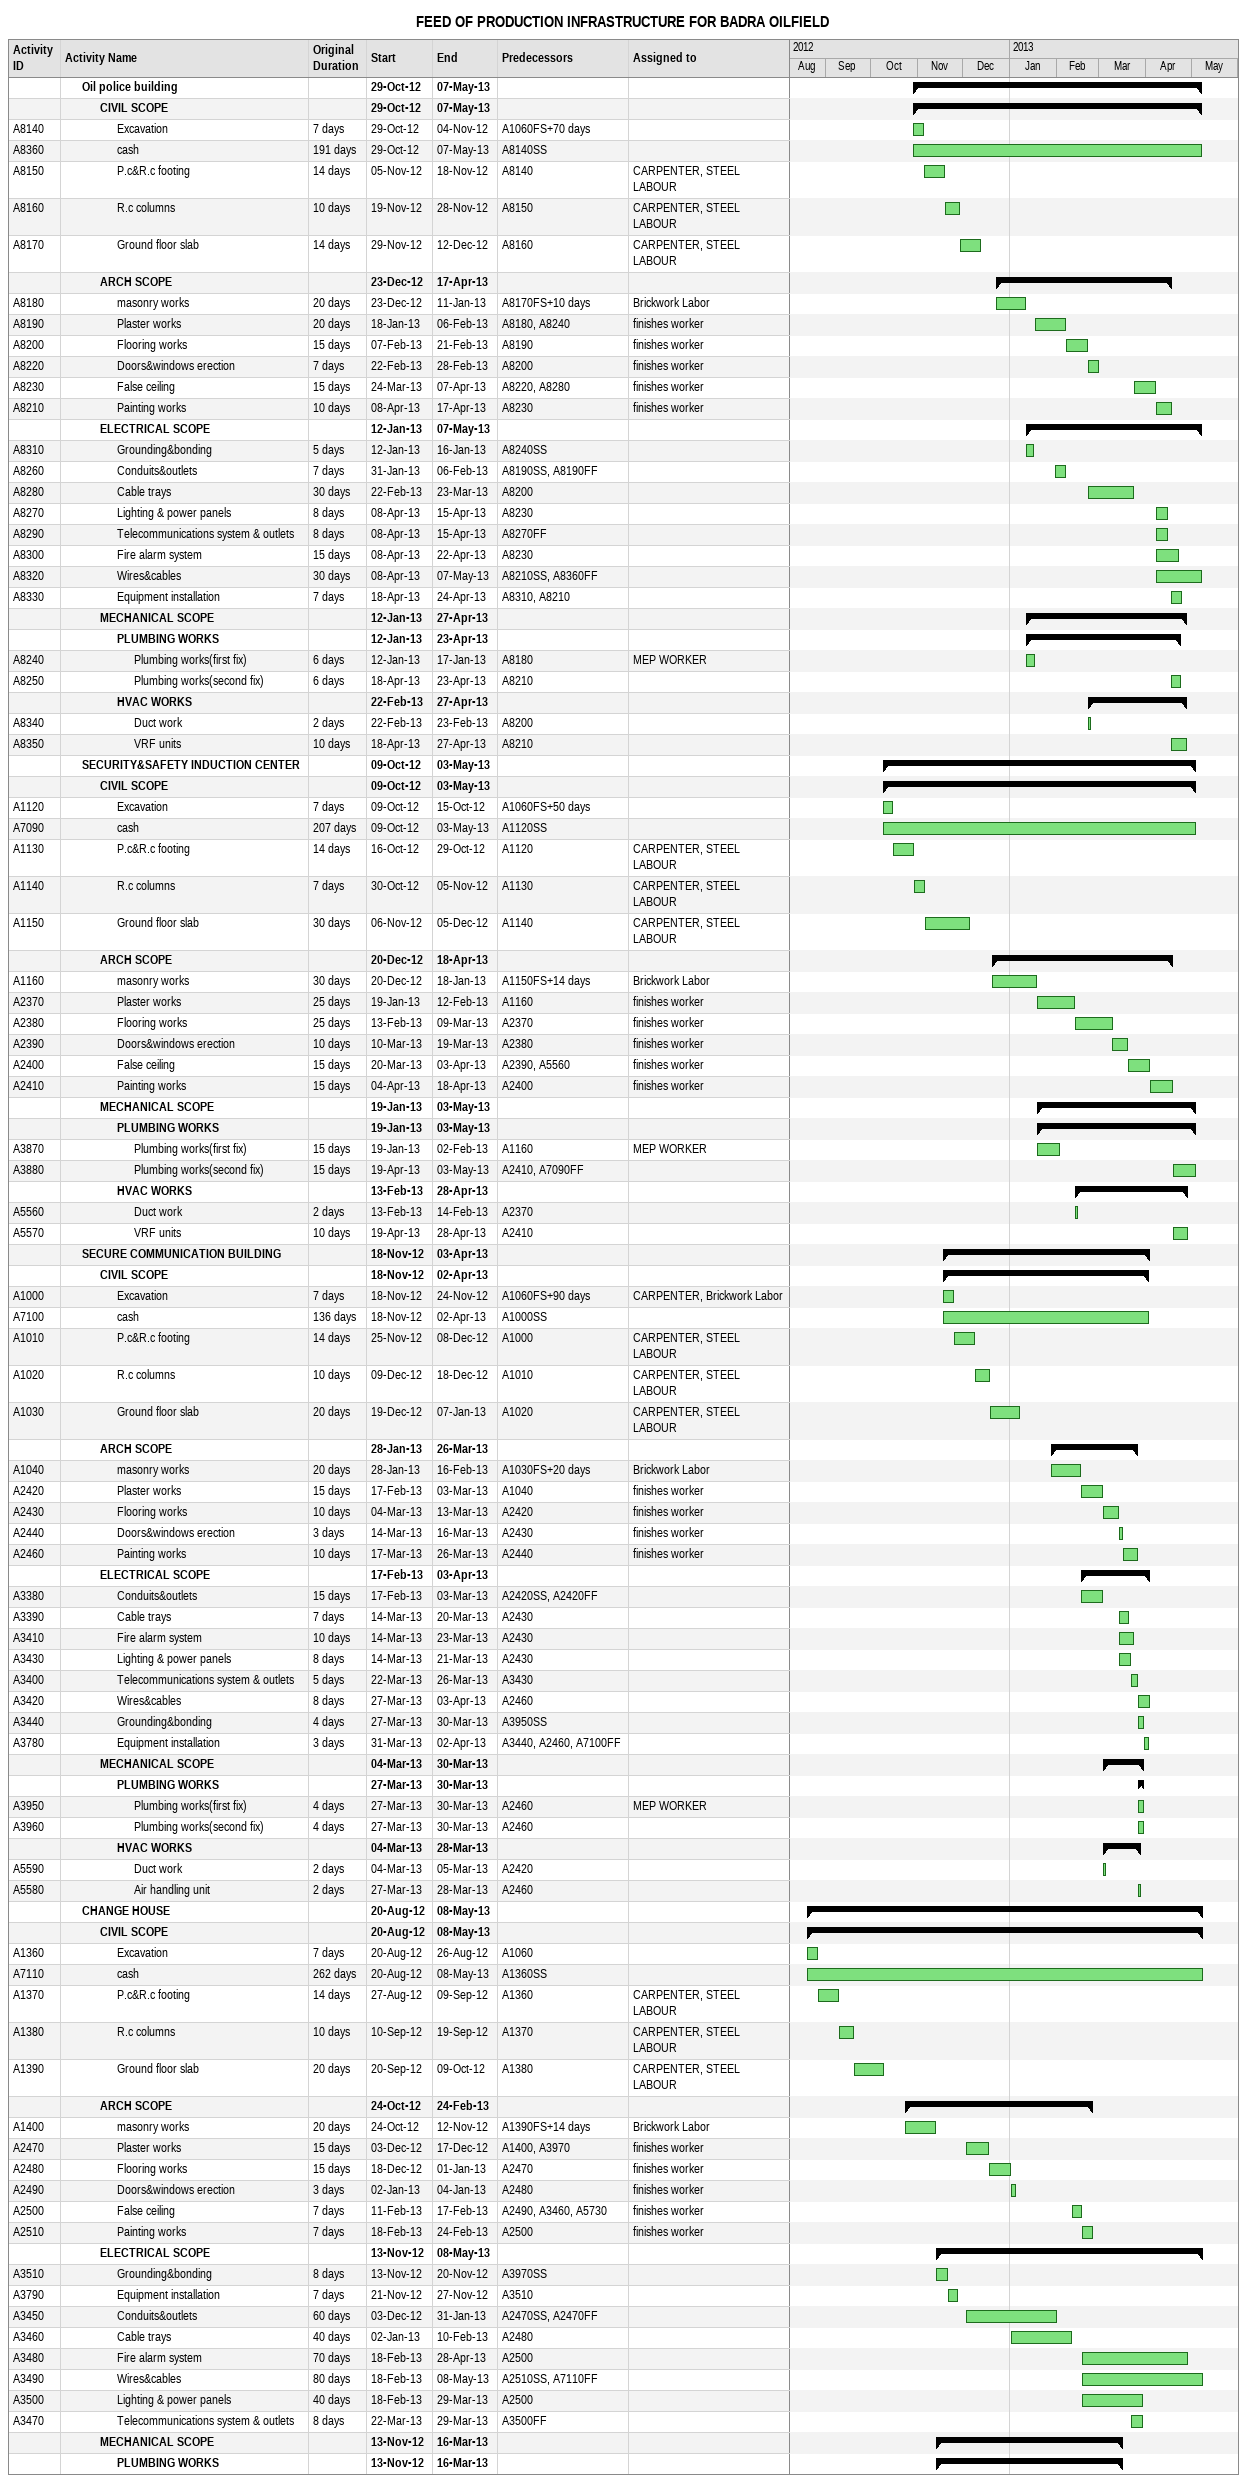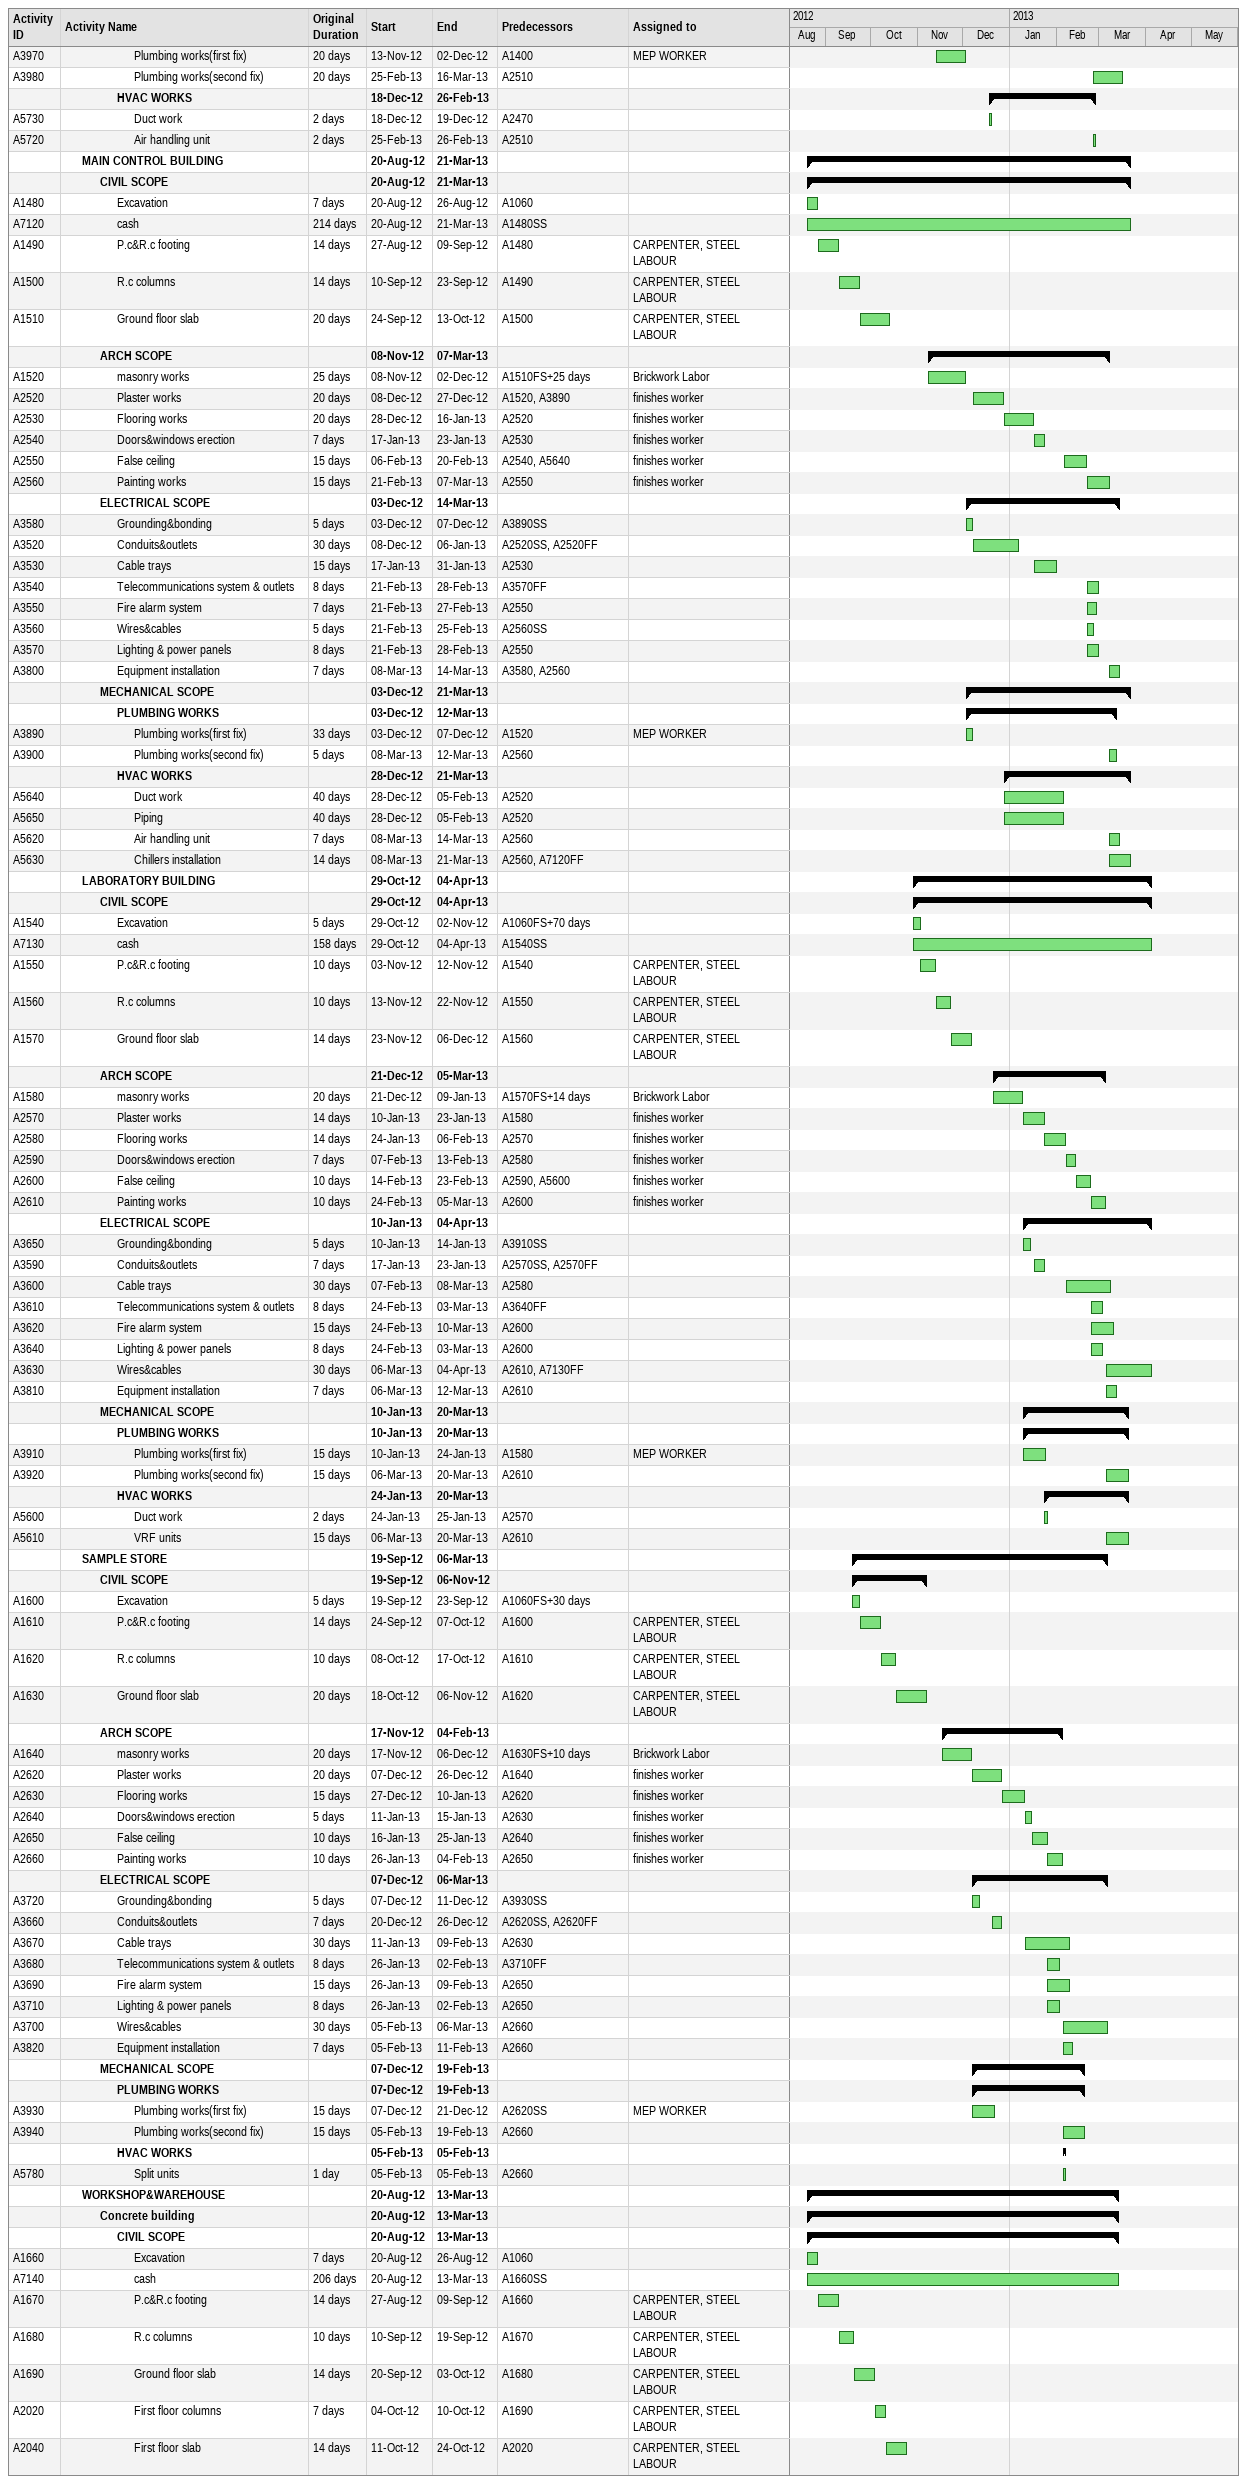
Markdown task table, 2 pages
FEED OF PRODUCTION INFRASTRUCTURE FOR BADRA OILFIELD

| ID | Level | Task | Original duration | Start | Finish | Predecessors | Resources |
|---|---|---|---|---|---|---|---|
|  | 2 | **Oil police building** |  | 2012-10-29 | 2013-05-07 |  |  |
|  | 3 | **CIVIL SCOPE** |  | 2012-10-29 | 2013-05-07 |  |  |
| A8140 | 4 | Excavation | 7d | 2012-10-29 | 2012-11-04 | A1060FS+70d |  |
| A8360 | 4 | cash | 191d | 2012-10-29 | 2013-05-07 | A8140SS |  |
| A8150 | 4 | P.c&R.c footing | 14d | 2012-11-05 | 2012-11-18 | A8140 | CARPENTER, STEEL LABOUR |
| A8160 | 4 | R.c columns | 10d | 2012-11-19 | 2012-11-28 | A8150 | CARPENTER, STEEL LABOUR |
| A8170 | 4 | Ground floor slab | 14d | 2012-11-29 | 2012-12-12 | A8160 | CARPENTER, STEEL LABOUR |
|  | 3 | **ARCH SCOPE** |  | 2012-12-23 | 2013-04-17 |  |  |
| A8180 | 4 | masonry works | 20d | 2012-12-23 | 2013-01-11 | A8170FS+10d | Brickwork Labor |
| A8190 | 4 | Plaster works | 20d | 2013-01-18 | 2013-02-06 | A8180, A8240 | finishes worker |
| A8200 | 4 | Flooring works | 15d | 2013-02-07 | 2013-02-21 | A8190 | finishes worker |
| A8220 | 4 | Doors&windows erection | 7d | 2013-02-22 | 2013-02-28 | A8200 | finishes worker |
| A8230 | 4 | False ceiling | 15d | 2013-03-24 | 2013-04-07 | A8220, A8280 | finishes worker |
| A8210 | 4 | Painting works | 10d | 2013-04-08 | 2013-04-17 | A8230 | finishes worker |
|  | 3 | **ELECTRICAL SCOPE** |  | 2013-01-12 | 2013-05-07 |  |  |
| A8310 | 4 | Grounding&bonding | 5d | 2013-01-12 | 2013-01-16 | A8240SS |  |
| A8260 | 4 | Conduits&outlets | 7d | 2013-01-31 | 2013-02-06 | A8190SS, A8190FF |  |
| A8280 | 4 | Cable trays | 30d | 2013-02-22 | 2013-03-23 | A8200 |  |
| A8270 | 4 | Lighting & power panels | 8d | 2013-04-08 | 2013-04-15 | A8230 |  |
| A8290 | 4 | Telecommunications system & outlets | 8d | 2013-04-08 | 2013-04-15 | A8270FF |  |
| A8300 | 4 | Fire alarm system | 15d | 2013-04-08 | 2013-04-22 | A8230 |  |
| A8320 | 4 | Wires&cables | 30d | 2013-04-08 | 2013-05-07 | A8210SS, A8360FF |  |
| A8330 | 4 | Equipment installation | 7d | 2013-04-18 | 2013-04-24 | A8310, A8210 |  |
|  | 3 | **MECHANICAL SCOPE** |  | 2013-01-12 | 2013-04-27 |  |  |
|  | 4 | **PLUMBING WORKS** |  | 2013-01-12 | 2013-04-23 |  |  |
| A8240 | 5 | Plumbing works(first fix) | 6d | 2013-01-12 | 2013-01-17 | A8180 | MEP WORKER |
| A8250 | 5 | Plumbing works(second fix) | 6d | 2013-04-18 | 2013-04-23 | A8210 |  |
|  | 4 | **HVAC WORKS** |  | 2013-02-22 | 2013-04-27 |  |  |
| A8340 | 5 | Duct work | 2d | 2013-02-22 | 2013-02-23 | A8200 |  |
| A8350 | 5 | VRF units | 10d | 2013-04-18 | 2013-04-27 | A8210 |  |
|  | 2 | **SECURITY&SAFETY INDUCTION CENTER** |  | 2012-10-09 | 2013-05-03 |  |  |
|  | 3 | **CIVIL SCOPE** |  | 2012-10-09 | 2013-05-03 |  |  |
| A1120 | 4 | Excavation | 7d | 2012-10-09 | 2012-10-15 | A1060FS+50d |  |
| A7090 | 4 | cash | 207d | 2012-10-09 | 2013-05-03 | A1120SS |  |
| A1130 | 4 | P.c&R.c footing | 14d | 2012-10-16 | 2012-10-29 | A1120 | CARPENTER, STEEL LABOUR |
| A1140 | 4 | R.c columns | 7d | 2012-10-30 | 2012-11-05 | A1130 | CARPENTER, STEEL LABOUR |
| A1150 | 4 | Ground floor slab | 30d | 2012-11-06 | 2012-12-05 | A1140 | CARPENTER, STEEL LABOUR |
|  | 3 | **ARCH SCOPE** |  | 2012-12-20 | 2013-04-18 |  |  |
| A1160 | 4 | masonry works | 30d | 2012-12-20 | 2013-01-18 | A1150FS+14d | Brickwork Labor |
| A2370 | 4 | Plaster works | 25d | 2013-01-19 | 2013-02-12 | A1160 | finishes worker |
| A2380 | 4 | Flooring works | 25d | 2013-02-13 | 2013-03-09 | A2370 | finishes worker |
| A2390 | 4 | Doors&windows erection | 10d | 2013-03-10 | 2013-03-19 | A2380 | finishes worker |
| A2400 | 4 | False ceiling | 15d | 2013-03-20 | 2013-04-03 | A2390, A5560 | finishes worker |
| A2410 | 4 | Painting works | 15d | 2013-04-04 | 2013-04-18 | A2400 | finishes worker |
|  | 3 | **MECHANICAL SCOPE** |  | 2013-01-19 | 2013-05-03 |  |  |
|  | 4 | **PLUMBING WORKS** |  | 2013-01-19 | 2013-05-03 |  |  |
| A3870 | 5 | Plumbing works(first fix) | 15d | 2013-01-19 | 2013-02-02 | A1160 | MEP WORKER |
| A3880 | 5 | Plumbing works(second fix) | 15d | 2013-04-19 | 2013-05-03 | A2410, A7090FF |  |
|  | 4 | **HVAC WORKS** |  | 2013-02-13 | 2013-04-28 |  |  |
| A5560 | 5 | Duct work | 2d | 2013-02-13 | 2013-02-14 | A2370 |  |
| A5570 | 5 | VRF units | 10d | 2013-04-19 | 2013-04-28 | A2410 |  |
|  | 2 | **SECURE COMMUNICATION BUILDING** |  | 2012-11-18 | 2013-04-03 |  |  |
|  | 3 | **CIVIL SCOPE** |  | 2012-11-18 | 2013-04-02 |  |  |
| A1000 | 4 | Excavation | 7d | 2012-11-18 | 2012-11-24 | A1060FS+90d | CARPENTER, Brickwork Labor |
| A7100 | 4 | cash | 136d | 2012-11-18 | 2013-04-02 | A1000SS |  |
| A1010 | 4 | P.c&R.c footing | 14d | 2012-11-25 | 2012-12-08 | A1000 | CARPENTER, STEEL LABOUR |
| A1020 | 4 | R.c columns | 10d | 2012-12-09 | 2012-12-18 | A1010 | CARPENTER, STEEL LABOUR |
| A1030 | 4 | Ground floor slab | 20d | 2012-12-19 | 2013-01-07 | A1020 | CARPENTER, STEEL LABOUR |
|  | 3 | **ARCH SCOPE** |  | 2013-01-28 | 2013-03-26 |  |  |
| A1040 | 4 | masonry works | 20d | 2013-01-28 | 2013-02-16 | A1030FS+20d | Brickwork Labor |
| A2420 | 4 | Plaster works | 15d | 2013-02-17 | 2013-03-03 | A1040 | finishes worker |
| A2430 | 4 | Flooring works | 10d | 2013-03-04 | 2013-03-13 | A2420 | finishes worker |
| A2440 | 4 | Doors&windows erection | 3d | 2013-03-14 | 2013-03-16 | A2430 | finishes worker |
| A2460 | 4 | Painting works | 10d | 2013-03-17 | 2013-03-26 | A2440 | finishes worker |
|  | 3 | **ELECTRICAL SCOPE** |  | 2013-02-17 | 2013-04-03 |  |  |
| A3380 | 4 | Conduits&outlets | 15d | 2013-02-17 | 2013-03-03 | A2420SS, A2420FF |  |
| A3390 | 4 | Cable trays | 7d | 2013-03-14 | 2013-03-20 | A2430 |  |
| A3410 | 4 | Fire alarm system | 10d | 2013-03-14 | 2013-03-23 | A2430 |  |
| A3430 | 4 | Lighting & power panels | 8d | 2013-03-14 | 2013-03-21 | A2430 |  |
| A3400 | 4 | Telecommunications system & outlets | 5d | 2013-03-22 | 2013-03-26 | A3430 |  |
| A3420 | 4 | Wires&cables | 8d | 2013-03-27 | 2013-04-03 | A2460 |  |
| A3440 | 4 | Grounding&bonding | 4d | 2013-03-27 | 2013-03-30 | A3950SS |  |
| A3780 | 4 | Equipment installation | 3d | 2013-03-31 | 2013-04-02 | A3440, A2460, A7100FF |  |
|  | 3 | **MECHANICAL SCOPE** |  | 2013-03-04 | 2013-03-30 |  |  |
|  | 4 | **PLUMBING WORKS** |  | 2013-03-27 | 2013-03-30 |  |  |
| A3950 | 5 | Plumbing works(first fix) | 4d | 2013-03-27 | 2013-03-30 | A2460 | MEP WORKER |
| A3960 | 5 | Plumbing works(second fix) | 4d | 2013-03-27 | 2013-03-30 | A2460 |  |
|  | 4 | **HVAC WORKS** |  | 2013-03-04 | 2013-03-28 |  |  |
| A5590 | 5 | Duct work | 2d | 2013-03-04 | 2013-03-05 | A2420 |  |
| A5580 | 5 | Air handling unit | 2d | 2013-03-27 | 2013-03-28 | A2460 |  |
|  | 2 | **CHANGE HOUSE** |  | 2012-08-20 | 2013-05-08 |  |  |
|  | 3 | **CIVIL SCOPE** |  | 2012-08-20 | 2013-05-08 |  |  |
| A1360 | 4 | Excavation | 7d | 2012-08-20 | 2012-08-26 | A1060 |  |
| A7110 | 4 | cash | 262d | 2012-08-20 | 2013-05-08 | A1360SS |  |
| A1370 | 4 | P.c&R.c footing | 14d | 2012-08-27 | 2012-09-09 | A1360 | CARPENTER, STEEL LABOUR |
| A1380 | 4 | R.c columns | 10d | 2012-09-10 | 2012-09-19 | A1370 | CARPENTER, STEEL LABOUR |
| A1390 | 4 | Ground floor slab | 20d | 2012-09-20 | 2012-10-09 | A1380 | CARPENTER, STEEL LABOUR |
|  | 3 | **ARCH SCOPE** |  | 2012-10-24 | 2013-02-24 |  |  |
| A1400 | 4 | masonry works | 20d | 2012-10-24 | 2012-11-12 | A1390FS+14d | Brickwork Labor |
| A2470 | 4 | Plaster works | 15d | 2012-12-03 | 2012-12-17 | A1400, A3970 | finishes worker |
| A2480 | 4 | Flooring works | 15d | 2012-12-18 | 2013-01-01 | A2470 | finishes worker |
| A2490 | 4 | Doors&windows erection | 3d | 2013-01-02 | 2013-01-04 | A2480 | finishes worker |
| A2500 | 4 | False ceiling | 7d | 2013-02-11 | 2013-02-17 | A2490, A3460, A5730 | finishes worker |
| A2510 | 4 | Painting works | 7d | 2013-02-18 | 2013-02-24 | A2500 | finishes worker |
|  | 3 | **ELECTRICAL SCOPE** |  | 2012-11-13 | 2013-05-08 |  |  |
| A3510 | 4 | Grounding&bonding | 8d | 2012-11-13 | 2012-11-20 | A3970SS |  |
| A3790 | 4 | Equipment installation | 7d | 2012-11-21 | 2012-11-27 | A3510 |  |
| A3450 | 4 | Conduits&outlets | 60d | 2012-12-03 | 2013-01-31 | A2470SS, A2470FF |  |
| A3460 | 4 | Cable trays | 40d | 2013-01-02 | 2013-02-10 | A2480 |  |
| A3480 | 4 | Fire alarm system | 70d | 2013-02-18 | 2013-04-28 | A2500 |  |
| A3490 | 4 | Wires&cables | 80d | 2013-02-18 | 2013-05-08 | A2510SS, A7110FF |  |
| A3500 | 4 | Lighting & power panels | 40d | 2013-02-18 | 2013-03-29 | A2500 |  |
| A3470 | 4 | Telecommunications system & outlets | 8d | 2013-03-22 | 2013-03-29 | A3500FF |  |
|  | 3 | **MECHANICAL SCOPE** |  | 2012-11-13 | 2013-03-16 |  |  |
|  | 4 | **PLUMBING WORKS** |  | 2012-11-13 | 2013-03-16 |  |  |
| A3970 | 5 | Plumbing works(first fix) | 20d | 2012-11-13 | 2012-12-02 | A1400 | MEP WORKER |
| A3980 | 5 | Plumbing works(second fix) | 20d | 2013-02-25 | 2013-03-16 | A2510 |  |
|  | 4 | **HVAC WORKS** |  | 2012-12-18 | 2013-02-26 |  |  |
| A5730 | 5 | Duct work | 2d | 2012-12-18 | 2012-12-19 | A2470 |  |
| A5720 | 5 | Air handling unit | 2d | 2013-02-25 | 2013-02-26 | A2510 |  |
|  | 2 | **MAIN CONTROL BUILDING** |  | 2012-08-20 | 2013-03-21 |  |  |
|  | 3 | **CIVIL SCOPE** |  | 2012-08-20 | 2013-03-21 |  |  |
| A1480 | 4 | Excavation | 7d | 2012-08-20 | 2012-08-26 | A1060 |  |
| A7120 | 4 | cash | 214d | 2012-08-20 | 2013-03-21 | A1480SS |  |
| A1490 | 4 | P.c&R.c footing | 14d | 2012-08-27 | 2012-09-09 | A1480 | CARPENTER, STEEL LABOUR |
| A1500 | 4 | R.c columns | 14d | 2012-09-10 | 2012-09-23 | A1490 | CARPENTER, STEEL LABOUR |
| A1510 | 4 | Ground floor slab | 20d | 2012-09-24 | 2012-10-13 | A1500 | CARPENTER, STEEL LABOUR |
|  | 3 | **ARCH SCOPE** |  | 2012-11-08 | 2013-03-07 |  |  |
| A1520 | 4 | masonry works | 25d | 2012-11-08 | 2012-12-02 | A1510FS+25d | Brickwork Labor |
| A2520 | 4 | Plaster works | 20d | 2012-12-08 | 2012-12-27 | A1520, A3890 | finishes worker |
| A2530 | 4 | Flooring works | 20d | 2012-12-28 | 2013-01-16 | A2520 | finishes worker |
| A2540 | 4 | Doors&windows erection | 7d | 2013-01-17 | 2013-01-23 | A2530 | finishes worker |
| A2550 | 4 | False ceiling | 15d | 2013-02-06 | 2013-02-20 | A2540, A5640 | finishes worker |
| A2560 | 4 | Painting works | 15d | 2013-02-21 | 2013-03-07 | A2550 | finishes worker |
|  | 3 | **ELECTRICAL SCOPE** |  | 2012-12-03 | 2013-03-14 |  |  |
| A3580 | 4 | Grounding&bonding | 5d | 2012-12-03 | 2012-12-07 | A3890SS |  |
| A3520 | 4 | Conduits&outlets | 30d | 2012-12-08 | 2013-01-06 | A2520SS, A2520FF |  |
| A3530 | 4 | Cable trays | 15d | 2013-01-17 | 2013-01-31 | A2530 |  |
| A3540 | 4 | Telecommunications system & outlets | 8d | 2013-02-21 | 2013-02-28 | A3570FF |  |
| A3550 | 4 | Fire alarm system | 7d | 2013-02-21 | 2013-02-27 | A2550 |  |
| A3560 | 4 | Wires&cables | 5d | 2013-02-21 | 2013-02-25 | A2560SS |  |
| A3570 | 4 | Lighting & power panels | 8d | 2013-02-21 | 2013-02-28 | A2550 |  |
| A3800 | 4 | Equipment installation | 7d | 2013-03-08 | 2013-03-14 | A3580, A2560 |  |
|  | 3 | **MECHANICAL SCOPE** |  | 2012-12-03 | 2013-03-21 |  |  |
|  | 4 | **PLUMBING WORKS** |  | 2012-12-03 | 2013-03-12 |  |  |
| A3890 | 5 | Plumbing works(first fix) | 33d | 2012-12-03 | 2012-12-07 | A1520 | MEP WORKER |
| A3900 | 5 | Plumbing works(second fix) | 5d | 2013-03-08 | 2013-03-12 | A2560 |  |
|  | 4 | **HVAC WORKS** |  | 2012-12-28 | 2013-03-21 |  |  |
| A5640 | 5 | Duct work | 40d | 2012-12-28 | 2013-02-05 | A2520 |  |
| A5650 | 5 | Piping | 40d | 2012-12-28 | 2013-02-05 | A2520 |  |
| A5620 | 5 | Air handling unit | 7d | 2013-03-08 | 2013-03-14 | A2560 |  |
| A5630 | 5 | Chillers installation | 14d | 2013-03-08 | 2013-03-21 | A2560, A7120FF |  |
|  | 2 | **LABORATORY BUILDING** |  | 2012-10-29 | 2013-04-04 |  |  |
|  | 3 | **CIVIL SCOPE** |  | 2012-10-29 | 2013-04-04 |  |  |
| A1540 | 4 | Excavation | 5d | 2012-10-29 | 2012-11-02 | A1060FS+70d |  |
| A7130 | 4 | cash | 158d | 2012-10-29 | 2013-04-04 | A1540SS |  |
| A1550 | 4 | P.c&R.c footing | 10d | 2012-11-03 | 2012-11-12 | A1540 | CARPENTER, STEEL LABOUR |
| A1560 | 4 | R.c columns | 10d | 2012-11-13 | 2012-11-22 | A1550 | CARPENTER, STEEL LABOUR |
| A1570 | 4 | Ground floor slab | 14d | 2012-11-23 | 2012-12-06 | A1560 | CARPENTER, STEEL LABOUR |
|  | 3 | **ARCH SCOPE** |  | 2012-12-21 | 2013-03-05 |  |  |
| A1580 | 4 | masonry works | 20d | 2012-12-21 | 2013-01-09 | A1570FS+14d | Brickwork Labor |
| A2570 | 4 | Plaster works | 14d | 2013-01-10 | 2013-01-23 | A1580 | finishes worker |
| A2580 | 4 | Flooring works | 14d | 2013-01-24 | 2013-02-06 | A2570 | finishes worker |
| A2590 | 4 | Doors&windows erection | 7d | 2013-02-07 | 2013-02-13 | A2580 | finishes worker |
| A2600 | 4 | False ceiling | 10d | 2013-02-14 | 2013-02-23 | A2590, A5600 | finishes worker |
| A2610 | 4 | Painting works | 10d | 2013-02-24 | 2013-03-05 | A2600 | finishes worker |
|  | 3 | **ELECTRICAL SCOPE** |  | 2013-01-10 | 2013-04-04 |  |  |
| A3650 | 4 | Grounding&bonding | 5d | 2013-01-10 | 2013-01-14 | A3910SS |  |
| A3590 | 4 | Conduits&outlets | 7d | 2013-01-17 | 2013-01-23 | A2570SS, A2570FF |  |
| A3600 | 4 | Cable trays | 30d | 2013-02-07 | 2013-03-08 | A2580 |  |
| A3610 | 4 | Telecommunications system & outlets | 8d | 2013-02-24 | 2013-03-03 | A3640FF |  |
| A3620 | 4 | Fire alarm system | 15d | 2013-02-24 | 2013-03-10 | A2600 |  |
| A3640 | 4 | Lighting & power panels | 8d | 2013-02-24 | 2013-03-03 | A2600 |  |
| A3630 | 4 | Wires&cables | 30d | 2013-03-06 | 2013-04-04 | A2610, A7130FF |  |
| A3810 | 4 | Equipment installation | 7d | 2013-03-06 | 2013-03-12 | A2610 |  |
|  | 3 | **MECHANICAL SCOPE** |  | 2013-01-10 | 2013-03-20 |  |  |
|  | 4 | **PLUMBING WORKS** |  | 2013-01-10 | 2013-03-20 |  |  |
| A3910 | 5 | Plumbing works(first fix) | 15d | 2013-01-10 | 2013-01-24 | A1580 | MEP WORKER |
| A3920 | 5 | Plumbing works(second fix) | 15d | 2013-03-06 | 2013-03-20 | A2610 |  |
|  | 4 | **HVAC WORKS** |  | 2013-01-24 | 2013-03-20 |  |  |
| A5600 | 5 | Duct work | 2d | 2013-01-24 | 2013-01-25 | A2570 |  |
| A5610 | 5 | VRF units | 15d | 2013-03-06 | 2013-03-20 | A2610 |  |
|  | 2 | **SAMPLE STORE** |  | 2012-09-19 | 2013-03-06 |  |  |
|  | 3 | **CIVIL SCOPE** |  | 2012-09-19 | 2012-11-06 |  |  |
| A1600 | 4 | Excavation | 5d | 2012-09-19 | 2012-09-23 | A1060FS+30d |  |
| A1610 | 4 | P.c&R.c footing | 14d | 2012-09-24 | 2012-10-07 | A1600 | CARPENTER, STEEL LABOUR |
| A1620 | 4 | R.c columns | 10d | 2012-10-08 | 2012-10-17 | A1610 | CARPENTER, STEEL LABOUR |
| A1630 | 4 | Ground floor slab | 20d | 2012-10-18 | 2012-11-06 | A1620 | CARPENTER, STEEL LABOUR |
|  | 3 | **ARCH SCOPE** |  | 2012-11-17 | 2013-02-04 |  |  |
| A1640 | 4 | masonry works | 20d | 2012-11-17 | 2012-12-06 | A1630FS+10d | Brickwork Labor |
| A2620 | 4 | Plaster works | 20d | 2012-12-07 | 2012-12-26 | A1640 | finishes worker |
| A2630 | 4 | Flooring works | 15d | 2012-12-27 | 2013-01-10 | A2620 | finishes worker |
| A2640 | 4 | Doors&windows erection | 5d | 2013-01-11 | 2013-01-15 | A2630 | finishes worker |
| A2650 | 4 | False ceiling | 10d | 2013-01-16 | 2013-01-25 | A2640 | finishes worker |
| A2660 | 4 | Painting works | 10d | 2013-01-26 | 2013-02-04 | A2650 | finishes worker |
|  | 3 | **ELECTRICAL SCOPE** |  | 2012-12-07 | 2013-03-06 |  |  |
| A3720 | 4 | Grounding&bonding | 5d | 2012-12-07 | 2012-12-11 | A3930SS |  |
| A3660 | 4 | Conduits&outlets | 7d | 2012-12-20 | 2012-12-26 | A2620SS, A2620FF |  |
| A3670 | 4 | Cable trays | 30d | 2013-01-11 | 2013-02-09 | A2630 |  |
| A3680 | 4 | Telecommunications system & outlets | 8d | 2013-01-26 | 2013-02-02 | A3710FF |  |
| A3690 | 4 | Fire alarm system | 15d | 2013-01-26 | 2013-02-09 | A2650 |  |
| A3710 | 4 | Lighting & power panels | 8d | 2013-01-26 | 2013-02-02 | A2650 |  |
| A3700 | 4 | Wires&cables | 30d | 2013-02-05 | 2013-03-06 | A2660 |  |
| A3820 | 4 | Equipment installation | 7d | 2013-02-05 | 2013-02-11 | A2660 |  |
|  | 3 | **MECHANICAL SCOPE** |  | 2012-12-07 | 2013-02-19 |  |  |
|  | 4 | **PLUMBING WORKS** |  | 2012-12-07 | 2013-02-19 |  |  |
| A3930 | 5 | Plumbing works(first fix) | 15d | 2012-12-07 | 2012-12-21 | A2620SS | MEP WORKER |
| A3940 | 5 | Plumbing works(second fix) | 15d | 2013-02-05 | 2013-02-19 | A2660 |  |
|  | 4 | **HVAC WORKS** |  | 2013-02-05 | 2013-02-05 |  |  |
| A5780 | 5 | Split units | 1d | 2013-02-05 | 2013-02-05 | A2660 |  |
|  | 2 | **WORKSHOP&WAREHOUSE** |  | 2012-08-20 | 2013-03-13 |  |  |
|  | 3 | **Concrete building** |  | 2012-08-20 | 2013-03-13 |  |  |
|  | 4 | **CIVIL SCOPE** |  | 2012-08-20 | 2013-03-13 |  |  |
| A1660 | 5 | Excavation | 7d | 2012-08-20 | 2012-08-26 | A1060 |  |
| A7140 | 5 | cash | 206d | 2012-08-20 | 2013-03-13 | A1660SS |  |
| A1670 | 5 | P.c&R.c footing | 14d | 2012-08-27 | 2012-09-09 | A1660 | CARPENTER, STEEL LABOUR |
| A1680 | 5 | R.c columns | 10d | 2012-09-10 | 2012-09-19 | A1670 | CARPENTER, STEEL LABOUR |
| A1690 | 5 | Ground floor slab | 14d | 2012-09-20 | 2012-10-03 | A1680 | CARPENTER, STEEL LABOUR |
| A2020 | 5 | First floor columns | 7d | 2012-10-04 | 2012-10-10 | A1690 | CARPENTER, STEEL LABOUR |
| A2040 | 5 | First floor slab | 14d | 2012-10-11 | 2012-10-24 | A2020 | CARPENTER, STEEL LABOUR |
